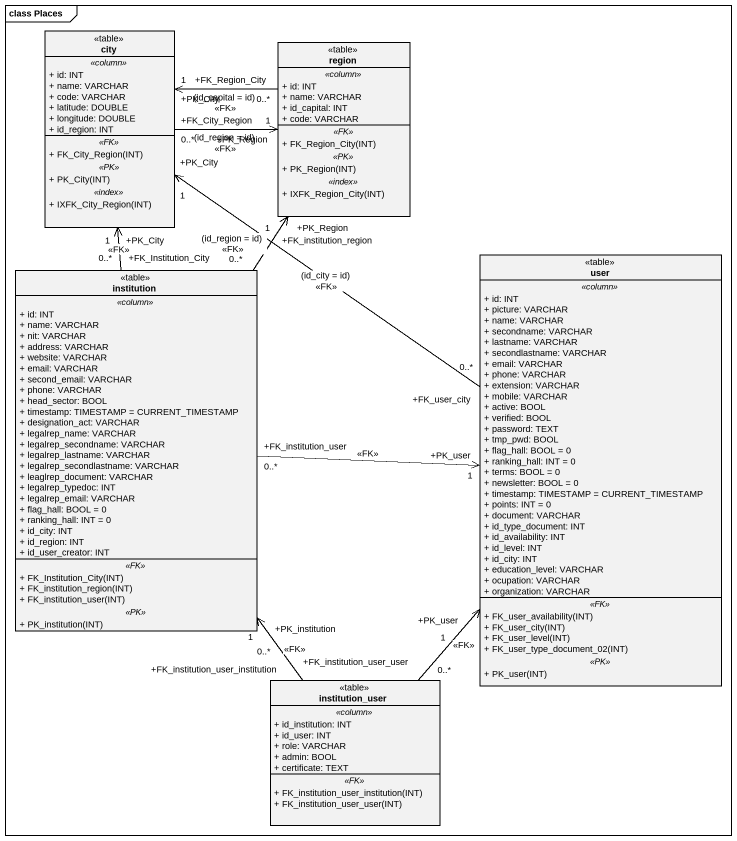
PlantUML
@startuml
mainframe class Places
hide circle
hide empty members
skinparam classAttributeIconSize 0
class city <<table>> {
  .. <<column>> ..
  + id: INT
  + name: VARCHAR
  + code: VARCHAR
  + latitude: DOUBLE
  + longitude: DOUBLE
  + id_region: INT
  .. <<FK>> ..
  + FK_City_Region(INT)
  .. <<PK>> ..
  + PK_City(INT)
  .. <<index>> ..
  + IXFK_City_Region(INT)
}
class region <<table>> {
  .. <<column>> ..
  + id: INT
  + name: VARCHAR
  + id_capital: INT
  + code: VARCHAR
  .. <<FK>> ..
  + FK_Region_City(INT)
  .. <<PK>> ..
  + PK_Region(INT)
  .. <<index>> ..
  + IXFK_Region_City(INT)
}
class user <<table>> {
  .. <<column>> ..
  + id: INT
  + picture: VARCHAR
  + name: VARCHAR
  + secondname: VARCHAR
  + lastname: VARCHAR
  + secondlastname: VARCHAR
  + email: VARCHAR
  + phone: VARCHAR
  + extension: VARCHAR
  + mobile: VARCHAR
  + active: BOOL
  + verified: BOOL
  + password: TEXT
  + tmp_pwd: BOOL
  + flag_hall: BOOL = 0
  + ranking_hall: INT = 0
  + terms: BOOL = 0
  + newsletter: BOOL = 0
  + timestamp: TIMESTAMP = CURRENT_TIMESTAMP
  + points: INT = 0
  + document: VARCHAR
  + id_type_document: INT
  + id_availability: INT
  + id_level: INT
  + id_city: INT
  + education_level: VARCHAR
  + ocupation: VARCHAR
  + organization: VARCHAR
  .. <<FK>> ..
  + FK_user_availability(INT)
  + FK_user_city(INT)
  + FK_user_level(INT)
  + FK_user_type_document_02(INT)
  .. <<PK>> ..
  + PK_user(INT)
}
class institution <<table>> {
  .. <<column>> ..
  + id: INT
  + name: VARCHAR
  + nit: VARCHAR
  + address: VARCHAR
  + website: VARCHAR
  + email: VARCHAR
  + second_email: VARCHAR
  + phone: VARCHAR
  + head_sector: BOOL
  + timestamp: TIMESTAMP = CURRENT_TIMESTAMP
  + designation_act: VARCHAR
  + legalrep_name: VARCHAR
  + legalrep_secondname: VARCHAR
  + legalrep_lastname: VARCHAR
  + legalrep_secondlastname: VARCHAR
  + leaglrep_document: VARCHAR
  + legalrep_typedoc: INT
  + legalrep_email: VARCHAR
  + flag_hall: BOOL = 0
  + ranking_hall: INT = 0
  + id_city: INT
  + id_region: INT
  + id_user_creator: INT
  .. <<FK>> ..
  + FK_Institution_City(INT)
  + FK_institution_region(INT)
  + FK_institution_user(INT)
  .. <<PK>> ..
  + PK_institution(INT)
}
class institution_user <<table>> {
  .. <<column>> ..
  + id_institution: INT
  + id_user: INT
  + role: VARCHAR
  + admin: BOOL
  + certificate: TEXT
  .. <<FK>> ..
  + FK_institution_user_institution(INT)
  + FK_institution_user_user(INT)
}
city "+FK_City_Region\n0..*" -right-> "+PK_Region\n1" region : (id_region = id)\n<<FK>>
region "+FK_Region_City\n0..*" -left-> "+PK_City\n1" city : (id_capital = id)\n<<FK>>
user "+FK_user_city\n0..*" -up-> "+PK_City\n1" city : (id_city = id)\n<<FK>>
institution "+FK_Institution_City\n0..*" -up-> "+PK_City\n1" city : <<FK>>
institution "+FK_institution_region\n0..*" -up-> "+PK_Region\n1" region : (id_region = id)\n<<FK>>
institution "+FK_institution_user\n0..*" -right-> "+PK_user\n1" user : <<FK>>
institution_user "+FK_institution_user_user\n0..*" -up-> "+PK_user\n1" user : <<FK>>
institution_user "+FK_institution_user_institution\n0..*" -up-> "+PK_institution\n1" institution : <<FK>>
@enduml
